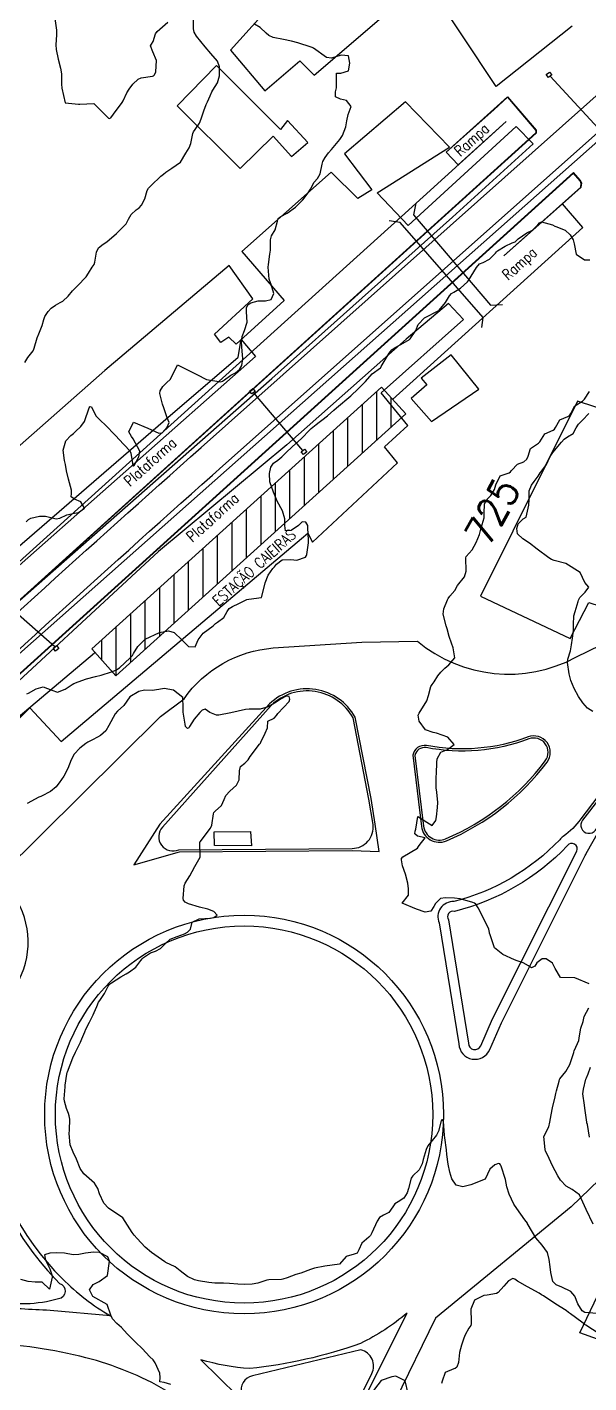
# Model space of a CAD drawing. Header units: metres. Extents: x 318500 to 325275, y 7408834 to 7428799.
# Drawn here: x 320606.3 to 320683.9, y 7414502.5 to 7414689.9 of the extents above; entities that cross this region are included whole.
import ezdxf
from ezdxf.enums import TextEntityAlignment as Align

# ---------------------------------------------------------------- set-up
doc = ezdxf.new("R2010")
doc.units = ezdxf.units.M
doc.header["$MEASUREMENT"] = 0
doc.linetypes.add('CONTINUO', pattern=[0])
doc.layers.get('0').update_dxf_attribs({"color": 45})
for name, color, linetype in [('Area Verde e de Lazer', 93, 'Continuous'), ('Canteiro', 45, 'Continuous'), ('Cotas', 45, 'Continuous'), ('Curvas de Nivel 1m', 11, 'Continuous'), ('Curvas de Nivel 5m', 15, 'Continuous'), ('Edificações', 30, 'Continuous'), ('Estação', 45, 'Continuous'), ('H_EDIFICAÇÃO', 30, 'Continuous'), ('Linha Férrea', 20, 'Continuous'), ('PLATAFORMA', 45, 'Continuous'), ('Pontes_Viadutos_Tubos', 190, 'Continuous'), ('Pórticos', 45, 'Continuous'), ('TEXTO', 45, 'Continuous'), ('VIADUTO', 190, 'Continuous'), ('Vias Primárias', 230, 'Continuous')]:
    doc.layers.add(name, color=color, linetype=linetype)
doc.styles.add('ROMANS', font='romans', dxfattribs={"height": 0.2})
doc.styles.add('Style-STANDARD', font='STANDARD.shx')

# ---------------------------------------------------------------- blocks, each defined once
blk = doc.blocks.new('6AC28D62FED946F112CF5C')
at = {"color": 132, "linetype": 'CONTINUO', "flags": 128}
for points in [[(-2, -1.81), (-2, 4.93)], [(0, 0), (0, 4.02)], [(-4, -3.61), (-4, 3.12)], [(-6, -5.42), (-6, 1.32)], [(-8, -7.23), (-8, -0.49)], [(-10, -9.03), (-10, -2.29)], [(-12, -10.84), (-12, -4.1)], [(-14, -12.65), (-14, -5.91)], [(-16, -14.45), (-16, -7.71)], [(-18, -16.26), (-18, -9.52)], [(-20, -18.06), (-20, -11.33)], [(-24, -21.68), (-24, -14.94)], [(-22, -19.87), (-22, -13.13)], [(-26, -23.48), (-26, -16.75)], [(-28, -25.29), (-28, -18.55)], [(-30, -27.1), (-30, -20.36)], [(-32, -28.9), (-32, -22.17)], [(-34, -30.71), (-34, -23.97)], [(-36, -32.52), (-36, -25.78)], [(-38, -34.32), (-38, -27.58)], [(-40, -32.21), (-40, -29.39)]]:
    blk.add_lwpolyline(points, dxfattribs=at)

msp = doc.modelspace()

# ---------------------------------------------------------------- linework, layer by layer
at = {"layer": 'Area Verde e de Lazer'}
msp.add_circle((320636.25, 7414539.59), 26.07, dxfattribs=at)
at = {"layer": 'Canteiro'}
for points in [[(320685.8, 7414580.29), (320689.85, 7414588.11), (320694.22, 7414596.93), (320695.72, 7414600.53, 0.974986), (320694.58, 7414601.04), (320691.81, 7414595.62), (320688.45, 7414588.55), (320685.39, 7414583.37), (320683.01, 7414580.28, 1.006501), (320684.82, 7414578.91), (320685.8, 7414580.29)], [(320653.5, 7414583.2), (320651.32, 7414594.41, 0.490841), (320640, 7414596.15), (320624.96, 7414579.31, 0.809343), (320627.24, 7414576.19), (320651.18, 7414576.37, 0.44964), (320654.07, 7414579.67), (320653.5, 7414583.2)], [(320659.85, 7414589.23), (320661.05, 7414579.45, 0.498291), (320664.09, 7414577.7, 0.132333), (320677.87, 7414588.47, 0.751007), (320675.59, 7414591.5, -0.13958), (320661.41, 7414590.31, 0.390366), (320659.85, 7414589.23, 0.574169)], [(320670.59, 7414552.84), (320682.21, 7414575.99, 0.951514), (320680.91, 7414576.73, -0.141919), (320665.33, 7414567.67, 0.686979), (320664.49, 7414566.5), (320667.27, 7414549.46, 0.835348), (320668.96, 7414549.1), (320670.59, 7414552.84)], [(320569.14, 7414512.91), (320597.4, 7414539.34, -0.82853), (320599.31, 7414538.72, 0.155221), (320610.75, 7414516.25, -0.788711), (320610.6, 7414514.1, -0.115557), (320601.61, 7414513.77, 0.131907), (320569.83, 7414511.48, -1.059905), (320569.14, 7414512.91, 0.220524)], [(320642.95, 7414481.68), (320650.01, 7414495.92), (320653.91, 7414503.78, 0.478578), (320652.4, 7414507.07), (320637.4, 7414503.48, 0.413642), (320635.89, 7414501.01, -0.224757), (320642.95, 7414481.68, 1.407616)]]:
    msp.add_lwpolyline(points, format="xyb", dxfattribs=at)
at = {"layer": 'Curvas de Nivel 1m', "flags": 128}
for points, elevation in [([(320605.95, 7414643.52), (320606.38, 7414644.21), (320607.09, 7414645.14), (320607.21, 7414645.39), (320607.23, 7414645.5), (320607.68, 7414646.93), (320607.91, 7414647.49), (320608.33, 7414648.67), (320608.56, 7414649.48), (320608.73, 7414649.9), (320609.17, 7414650.57), (320609.59, 7414651.05), (320610.17, 7414651.46), (320610.83, 7414651.81), (320611.19, 7414652.03), (320611.92, 7414652.72), (320612.52, 7414653.43), (320613.22, 7414654.13), (320614.41, 7414655.4), (320614.73, 7414655.9), (320615.25, 7414656.71), (320615.54, 7414657.1), (320615.64, 7414657.39), (320615.88, 7414658.78), (320616.15, 7414659.38), (320616.78, 7414659.89), (320617.3, 7414660.22), (320618.6, 7414661.35), (320618.96, 7414661.7), (320619.32, 7414662.04), (320619.95, 7414662.71), (320620.3, 7414663.33), (320620.67, 7414664), (320621.36, 7414664.65), (320621.74, 7414664.93), (320622.08, 7414665.3), (320622.52, 7414666.16), (320622.87, 7414667.3), (320623.06, 7414667.63), (320623.4, 7414667.99), (320624.76, 7414669.27), (320625.1, 7414669.59), (320625.43, 7414669.86), (320626.26, 7414670.42), (320627.45, 7414671.23), (320628.2, 7414672.49), (320628.68, 7414673.22), (320628.9, 7414673.8), (320629.17, 7414675.21), (320629.28, 7414675.43), (320629.51, 7414675.74), (320630.09, 7414676.63), (320630.31, 7414677.2), (320630.67, 7414678.33), (320631.03, 7414679.19), (320631.2, 7414679.55), (320631.57, 7414680.41), (320631.8, 7414680.95), (320631.93, 7414681.17), (320632.56, 7414682.2), (320632.87, 7414683.16), (320632.87, 7414684.41), (320632.56, 7414685.17), (320631.65, 7414686.27), (320630.86, 7414687.19), (320629.68, 7414688.66), (320629.34, 7414689.21), (320629.25, 7414689.66), (320629.26, 7414691.21)], 722), ([(320610.1, 7414691.07), (320610.33, 7414689.46), (320610.33, 7414688.81), (320610.24, 7414687.46), (320610.3, 7414686.81), (320610.55, 7414685.46), (320610.86, 7414684.21), (320611.02, 7414683.46), (320611.04, 7414682.01), (320611.06, 7414681.46), (320611.55, 7414679.45), (320613.36, 7414679.24), (320613.55, 7414679.23), (320615.48, 7414679.32), (320615.55, 7414679.29), (320617.49, 7414677.37), (320617.53, 7414677.33), (320617.63, 7414677.27), (320617.84, 7414677.37), (320618.57, 7414678.39), (320619.3, 7414679.34), (320619.41, 7414679.48), (320619.56, 7414679.71), (320620.07, 7414680.83), (320620.35, 7414681.33), (320620.9, 7414682.01), (320621.6, 7414682.68), (320622.02, 7414682.89), (320623.61, 7414683.13), (320623.72, 7414683.17), (320623.85, 7414683.29), (320624.05, 7414683.71), (320624.15, 7414685.28), (320623.65, 7414686.5), (320623.3, 7414687.29), (320623.44, 7414687.52), (320623.67, 7414687.9), (320623.99, 7414688.98), (320624.22, 7414689.28), (320625.7, 7414690.56)], 721), ([(320606.14, 7414621.51), (320606.46, 7414621.82), (320606.79, 7414622.01), (320607.98, 7414622.3), (320608.79, 7414622.29), (320610.29, 7414621.95), (320610.79, 7414622.01), (320611.76, 7414622.48), (320612.8, 7414622.7), (320613.39, 7414622.82), (320614.19, 7414623.4), (320613.67, 7414624.26), (320612.82, 7414624.64), (320612.37, 7414624.97), (320612.39, 7414625.43), (320612.39, 7414625.88), (320612.01, 7414627.43), (320611.73, 7414628.58), (320611.56, 7414629.44), (320611.44, 7414629.98), (320611.25, 7414631.44), (320611.64, 7414632.73), (320612.32, 7414633.43), (320612.66, 7414633.71), (320612.95, 7414633.98), (320613.67, 7414634.69), (320614.19, 7414635.4), (320614.84, 7414637.25), (320614.92, 7414637.39), (320614.94, 7414637.44), (320614.99, 7414637.47), (320615.15, 7414637.39), (320615.77, 7414636.18), (320616.54, 7414635.37), (320616.96, 7414635.02), (320618.59, 7414633.35), (320618.93, 7414632.96), (320620.46, 7414631.32), (320620.61, 7414631.01), (320620.87, 7414629.31), (320620.89, 7414629.25), (320620.96, 7414629.24), (320621.04, 7414629.31), (320621.72, 7414630.48), (320621.83, 7414631.3), (320620.94, 7414633), (320620.7, 7414633.31), (320620.32, 7414633.95), (320620.97, 7414635.31), (320622.96, 7414634.44), (320624.45, 7414633.76), (320624.95, 7414633.82), (320625.63, 7414634.58), (320625.88, 7414635.25), (320625.64, 7414635.91), (320625.14, 7414637.26), (320625, 7414637.78), (320624.59, 7414639.27), (320624.66, 7414639.63), (320625.03, 7414640.21), (320625.55, 7414640.74), (320626.08, 7414641.24), (320627.07, 7414643.23), (320629.06, 7414642.21), (320629.72, 7414641.87), (320631.05, 7414641.18), (320633.05, 7414640.87), (320633.26, 7414640.94), (320633.53, 7414641.15), (320634.41, 7414641.78), (320635.07, 7414642.13), (320635.61, 7414642.58), (320635.93, 7414643.12), (320636.07, 7414644.1), (320636, 7414645.12), (320635.91, 7414646.33), (320635.99, 7414647.12), (320636.31, 7414647.94), (320636.69, 7414649.11), (320636.6, 7414650.54), (320636.57, 7414651.11), (320636.79, 7414651.5), (320637.19, 7414651.77), (320638.21, 7414652.07), (320639.2, 7414652.08), (320640, 7414652.26), (320640.37, 7414653.06), (320639.98, 7414654.31), (320639.71, 7414655.07), (320639.59, 7414656.73), (320639.62, 7414657.07), (320639.83, 7414658.52), (320639.88, 7414659.06), (320639.88, 7414660.5), (320640.06, 7414661.06), (320640.53, 7414661.86), (320640.85, 7414663.05), (320640.98, 7414663.42), (320641.35, 7414663.71), (320642.22, 7414664.18), (320643.37, 7414665.02), (320644.37, 7414666.02), (320645.12, 7414666.99), (320645.41, 7414667.51), (320645.95, 7414668.45), (320646.38, 7414668.98), (320646.77, 7414669.63), (320647.05, 7414670.97), (320647.13, 7414671.3), (320647.46, 7414671.88), (320647.93, 7414672.5), (320648.31, 7414672.96), (320649.49, 7414674.37), (320649.86, 7414674.93), (320650.32, 7414676.12), (320650.46, 7414676.93), (320650.65, 7414677.81), (320651.03, 7414678.92), (320650.4, 7414679.76), (320649.57, 7414679.94), (320648.86, 7414680.24), (320648.88, 7414680.95), (320649.03, 7414681.51), (320649.01, 7414682.95), (320649.02, 7414683.55), (320649.62, 7414683.54), (320650.67, 7414683.87), (320650.87, 7414684.92), (320650.66, 7414685.94), (320649.65, 7414686.01), (320648.31, 7414685.62), (320647.65, 7414685.69), (320645.85, 7414686.99), (320645.66, 7414687.08), (320645.53, 7414687.13), (320643.67, 7414687.71), (320642.78, 7414687.93), (320641.68, 7414688.16), (320640.27, 7414688.48), (320639.69, 7414688.75), (320639.31, 7414689.08), (320638.46, 7414689.85), (320637.7, 7414690.3)], 723), ([(320606.25, 7414597.72), (320606.47, 7414597.85), (320607.54, 7414598.42), (320608.48, 7414598.72), (320609.67, 7414598.26), (320610.47, 7414597.96), (320611.53, 7414598.37), (320612.48, 7414599.01), (320612.74, 7414599.16), (320613.33, 7414599.41), (320614.49, 7414599.81), (320615.74, 7414600.14), (320616.5, 7414600.34), (320617.95, 7414600.79), (320618.51, 7414601.01), (320619.02, 7414601.33), (320620.53, 7414602.71), (320620.81, 7414603.03), (320620.97, 7414603.31), (320621.56, 7414604.29), (320622.57, 7414605.29), (320624.58, 7414606.21), (320625.79, 7414606.45), (320626.58, 7414606.22), (320627.66, 7414605.22), (320628.56, 7414604.29), (320629.51, 7414604.24), (320629.92, 7414605.19), (320630.58, 7414606.11), (320631.96, 7414607.16), (320632.3, 7414607.45), (320632.6, 7414607.64), (320633.46, 7414608.29), (320633.92, 7414609.14), (320634.21, 7414609.55), (320634.63, 7414609.8), (320635.54, 7414610.22), (320636.64, 7414610.76), (320636.91, 7414610.84), (320638.65, 7414611.07), (320639.06, 7414612.68), (320639.18, 7414613.07), (320639.6, 7414614.16), (320640.21, 7414615.05), (320640.46, 7414615.3), (320640.71, 7414615.66), (320641.49, 7414616.27), (320642.72, 7414616.29), (320643.53, 7414616.2), (320644.72, 7414616.63), (320644.87, 7414616.84), (320644.91, 7414616.99), (320645.14, 7414618.6), (320645.16, 7414618.99), (320645.08, 7414620.68), (320645.04, 7414620.99), (320644.79, 7414621.47), (320644.29, 7414621.5), (320643.75, 7414621.01), (320642.77, 7414620.33), (320641.99, 7414620.25), (320641.87, 7414621.03), (320641.9, 7414621.93), (320641.57, 7414623.04), (320640.83, 7414624.38), (320640.53, 7414625.05), (320640.3, 7414625.6), (320639.8, 7414627.06), (320639.74, 7414628.19), (320639.95, 7414629.06), (320640.33, 7414629.62), (320640.91, 7414630.06), (320641.47, 7414630.48), (320642.01, 7414631.03), (320642.93, 7414631.93), (320644.13, 7414633), (320644.53, 7414633.41), (320644.95, 7414633.85), (320645.54, 7414634.4), (320646.21, 7414634.98), (320646.64, 7414635.31), (320646.98, 7414635.56), (320647.78, 7414636.17), (320648.66, 7414636.95), (320649, 7414637.25), (320650.98, 7414638.91), (320651, 7414638.93), (320651.02, 7414638.95), (320652.01, 7414639.92), (320653.05, 7414640.89), (320653.97, 7414641.97), (320655.08, 7414642.78), (320655.13, 7414642.81), (320655.15, 7414642.86), (320655.21, 7414642.99), (320656.31, 7414644.84), (320656.66, 7414645.29), (320657.11, 7414645.62), (320657.9, 7414646.04), (320659.13, 7414646.73), (320659.17, 7414646.76), (320659.22, 7414646.81), (320659.96, 7414647.98), (320660.32, 7414648.79), (320661.17, 7414649.73), (320663.14, 7414650.71), (320663.18, 7414650.72), (320663.2, 7414650.73), (320663.22, 7414650.75), (320664.09, 7414651.85), (320664.65, 7414652.74), (320664.89, 7414653.06), (320665.22, 7414653.25), (320666.15, 7414653.79), (320667.12, 7414654.7), (320667.24, 7414654.87), (320668.37, 7414656.68), (320668.78, 7414657.16), (320669.27, 7414657.38), (320670.14, 7414657.8), (320670.98, 7414658.65), (320671.11, 7414658.83), (320671.29, 7414658.98), (320672.31, 7414659.63), (320673.31, 7414660.06), (320673.71, 7414660.22), (320674.12, 7414660.61), (320675.33, 7414661.48), (320676.1, 7414661.81), (320676.82, 7414662.58), (320677.06, 7414662.86), (320677.35, 7414662.96), (320678.89, 7414662.55), (320679.19, 7414662.4), (320679.34, 7414662.33), (320680.63, 7414661.82), (320681.33, 7414661.18), (320681.72, 7414660.51), (320681.86, 7414659.96), (320682.16, 7414658.5), (320683.28, 7414657.73), (320684.03, 7414657.73)], 724), ([(320684.45, 7414595.29), (320683.72, 7414595.74), (320683.06, 7414596.48), (320682.47, 7414597.39), (320681.87, 7414598.5), (320681.41, 7414599.6), (320681.17, 7414600.5), (320680.95, 7414602.09), (320680.99, 7414602.51), (320681.36, 7414603.7), (320681.51, 7414604.5), (320681.63, 7414605.45), (320681.79, 7414606.5), (320681.79, 7414607.31), (320681.83, 7414608.5), (320682.01, 7414609.11), (320682.42, 7414610.49), (320682.46, 7414610.68), (320682.66, 7414611.05), (320683.36, 7414611.78), (320683.87, 7414612.47), (320683.35, 7414613.14), (320682.7, 7414614.49), (320680.72, 7414615.76), (320679.08, 7414616.18), (320678.73, 7414616.31), (320678.36, 7414616.55), (320676.75, 7414617.75), (320675.69, 7414618.58), (320674.77, 7414619.18), (320674.03, 7414619.86), (320673.96, 7414620.6), (320674.13, 7414621.26), (320674.8, 7414621.94), (320675.21, 7414622.18), (320675.31, 7414622.59), (320675.58, 7414623.83), (320675.63, 7414624.58), (320675.64, 7414625.79), (320675.95, 7414626.58), (320676.34, 7414627.1), (320676.88, 7414627.83), (320677.17, 7414628.28), (320677.41, 7414628.56), (320678.03, 7414629.43), (320678.56, 7414630.55), (320678.93, 7414631.11), (320680.12, 7414632.52), (320680.5, 7414632.96), (320680.95, 7414633.27), (320681.74, 7414633.72), (320682.14, 7414634.5), (320682.46, 7414635.01), (320682.99, 7414635.55), (320683.9, 7414636.48)], 726), ([(320684.97, 7414512.07), (320683.34, 7414512.23), (320682.95, 7414512.46), (320682.39, 7414513.44), (320681.95, 7414514.47), (320681.38, 7414515.15), (320680.16, 7414515.72), (320679.39, 7414516.07), (320678.9, 7414516.52), (320678.63, 7414517.74), (320678.54, 7414518.52), (320678.42, 7414519.54), (320678.18, 7414520.53), (320677.46, 7414521.52), (320676.55, 7414522.55), (320675.5, 7414524.34), (320675.43, 7414524.49), (320675.39, 7414524.56), (320675.05, 7414525.03), (320673.93, 7414526.58), (320673.54, 7414527.22), (320672.86, 7414528.6), (320672.56, 7414529.59), (320672.35, 7414530.61), (320671.78, 7414532.45), (320671.7, 7414532.62), (320671.61, 7414532.77), (320671.42, 7414532.82), (320670.92, 7414532.63), (320670.19, 7414532.04), (320669.58, 7414530.64), (320667.57, 7414529.86), (320666.49, 7414529.61), (320665.57, 7414529.85), (320664.96, 7414530.71), (320664.69, 7414531.62), (320664.43, 7414532.71), (320664.28, 7414534.07), (320664.23, 7414534.71), (320663.99, 7414536.39), (320663.94, 7414536.72), (320663.8, 7414538.61), (320663.77, 7414538.72), (320663.69, 7414538.84), (320663.56, 7414538.85), (320663.49, 7414538.72), (320663.12, 7414537.27), (320662.82, 7414536.73), (320661.65, 7414535.27), (320661.41, 7414534.75), (320660.99, 7414533.38), (320660.84, 7414532.76), (320660.43, 7414531.94), (320659.59, 7414531.14), (320659.42, 7414530.95), (320659.35, 7414530.78), (320658.98, 7414529.37), (320658.79, 7414528.79), (320658.32, 7414528.02), (320657.54, 7414527.52), (320657.09, 7414527.25), (320656.81, 7414526.81), (320656.27, 7414526.07), (320655.51, 7414525.68), (320654.98, 7414525.37), (320654.66, 7414524.84), (320653.89, 7414523.26), (320653.7, 7414522.86), (320653.6, 7414522.73), (320653.48, 7414522.65), (320652.52, 7414521.81), (320652.12, 7414520.87), (320651.89, 7414520.43), (320651.44, 7414520.28), (320650.35, 7414519.98), (320649.42, 7414518.91), (320647.42, 7414518.64), (320646, 7414518.37), (320645.41, 7414518.16), (320644.1, 7414517.68), (320643.4, 7414517.46), (320642.2, 7414517.01), (320641.6, 7414516.82), (320641.4, 7414516.79), (320639.69, 7414516.75), (320639.39, 7414516.69), (320638.17, 7414516.28), (320637.39, 7414516.15), (320636.36, 7414516.11), (320635.39, 7414516.15), (320634.25, 7414516.25), (320633.39, 7414516.28), (320632.22, 7414516.3), (320631.39, 7414516.39), (320629.97, 7414516.59), (320629.39, 7414516.74), (320628.42, 7414517.19), (320627.41, 7414517.99), (320626.72, 7414518.52), (320625.42, 7414519.15), (320625.37, 7414519.18), (320625.28, 7414519.23), (320623.44, 7414520.51), (320622.56, 7414521.27), (320621.46, 7414522.45), (320621.08, 7414522.9), (320620.8, 7414523.29), (320619.5, 7414525.31), (320617.52, 7414526.66), (320616.87, 7414527.35), (320616.26, 7414528.64), (320616.02, 7414529.36), (320615.56, 7414530.12), (320614.11, 7414531.38), (320613.59, 7414532.12), (320613.1, 7414533.4), (320612.62, 7414534.41), (320612.2, 7414535.41), (320612.08, 7414536.98), (320612.12, 7414537.41), (320612.16, 7414538.93), (320612.1, 7414539.41), (320612, 7414539.72), (320611.7, 7414540.42), (320611.42, 7414541.42), (320611.4, 7414541.74), (320611.51, 7414543.42), (320611.53, 7414543.64), (320611.77, 7414545.16), (320611.81, 7414545.38), (320611.81, 7414545.42), (320611.83, 7414545.48), (320612.58, 7414547.41), (320612.97, 7414548.23), (320613.56, 7414549.39), (320613.63, 7414549.58), (320613.83, 7414550.06), (320614.23, 7414551), (320614.38, 7414551.38), (320614.87, 7414552.38), (320615.39, 7414553.37), (320615.54, 7414553.7), (320615.89, 7414554.53), (320616.15, 7414555.1), (320616.3, 7414555.36), (320616.94, 7414556.33), (320617.48, 7414557.34), (320617.67, 7414557.6), (320617.93, 7414557.79), (320619.24, 7414558.62), (320619.95, 7414559.03), (320620.43, 7414559.3), (320621.28, 7414559.97), (320621.97, 7414560.86), (320622.15, 7414561.11), (320622.33, 7414561.28), (320623.32, 7414561.94), (320623.99, 7414562.18), (320624.71, 7414562.53), (320625.39, 7414563.24), (320626.02, 7414563.84), (320627.02, 7414564.21), (320628.03, 7414564.59), (320628.45, 7414564.78), (320628.83, 7414565.19), (320629.06, 7414566.18), (320630.05, 7414566.64), (320631.61, 7414566.71), (320632.06, 7414566.84), (320632.52, 7414567.14), (320632.07, 7414567.65), (320631.25, 7414567.99), (320630.08, 7414568.24), (320628.55, 7414568.73), (320628.09, 7414568.96), (320627.89, 7414569.2), (320627.82, 7414569.47), (320627.95, 7414571.2), (320628.12, 7414571.57), (320628.76, 7414572.57), (320629.08, 7414573.19), (320629.44, 7414573.89), (320630.17, 7414575.18), (320630.13, 7414577.18), (320630.15, 7414577.24), (320630.2, 7414577.3), (320631.61, 7414579.16), (320631.79, 7414579.59), (320632.03, 7414581.15), (320632.09, 7414581.32), (320632.26, 7414581.5), (320633.12, 7414582.29), (320633.5, 7414583.14), (320633.75, 7414583.67), (320634.29, 7414584.28), (320635.21, 7414585.12), (320635.57, 7414585.86), (320635.6, 7414587.11), (320635.75, 7414587.69), (320636.35, 7414588.15), (320636.82, 7414588.63), (320637.11, 7414589.09), (320638.38, 7414590.79), (320638.51, 7414590.94), (320638.57, 7414591.07), (320639.16, 7414592.3), (320639.5, 7414593.06), (320639.54, 7414593.94), (320640.43, 7414594.36), (320640.72, 7414594.76), (320640.92, 7414595.04), (320642.46, 7414596.67), (320642.58, 7414597.02), (320642.47, 7414597.37), (320642.08, 7414597.41), (320641.36, 7414597.04), (320640.45, 7414596.45), (320639.56, 7414595.95), (320638.45, 7414595.61), (320636.96, 7414595.61), (320636.44, 7414595.57), (320634.44, 7414595.13), (320632.78, 7414594.8), (320632.43, 7414594.79), (320631.51, 7414595.16), (320630.89, 7414595.62), (320630.44, 7414595.46), (320630.13, 7414595.18), (320629.37, 7414594.25), (320628.72, 7414593.21), (320628.6, 7414593.02), (320628.41, 7414592.97), (320628.15, 7414593.21), (320628.09, 7414593.53), (320627.81, 7414595.22), (320627.81, 7414595.85), (320627.77, 7414597.22), (320626.48, 7414598.25), (320625.23, 7414598.5), (320624.48, 7414598.35), (320623.53, 7414598.21), (320622.47, 7414598.24), (320621.71, 7414598.05), (320620.46, 7414597.31), (320619.64, 7414596.13), (320618.76, 7414595.34), (320618.43, 7414594.98), (320617.57, 7414593.35), (320617.14, 7414592.61), (320616.39, 7414591.98), (320616, 7414591.76), (320615.29, 7414591.38), (320614.68, 7414591.08), (320614.37, 7414590.88), (320613.55, 7414590.21), (320612.78, 7414589.41), (320612.34, 7414588.64), (320611.89, 7414587.42), (320611.36, 7414586.38), (320610.69, 7414585.44), (320610.53, 7414585.2), (320610.29, 7414584.88), (320609.48, 7414584.25), (320608.27, 7414583.6), (320608.18, 7414583.56), (320607.89, 7414583.48), (320606.26, 7414582.58)], 724), ([(320683.98, 7414536.46), (320683.69, 7414538.21), (320683.63, 7414538.46), (320683.61, 7414538.54), (320683.35, 7414540.46), (320683.3, 7414540.89), (320683.08, 7414542.47), (320683.13, 7414543.09), (320683.49, 7414544.46), (320683.57, 7414544.67), (320683.78, 7414545.2), (320684.12, 7414546.13)], 726), ([(320626.14, 7414502.27), (320625.2, 7414502.53), (320624.61, 7414502.65), (320624.64, 7414503.24), (320624.6, 7414503.86), (320623.97, 7414505.25), (320623.67, 7414505.68), (320623.25, 7414506.12), (320622.15, 7414507.27), (320621.27, 7414508.1), (320620.11, 7414509.3), (320619.3, 7414510.16), (320618.68, 7414510.69), (320618.06, 7414511.33), (320617.85, 7414511.87), (320617.34, 7414513.34), (320615.36, 7414514.42), (320614.91, 7414515.37), (320615.38, 7414516.1), (320616.22, 7414516.52), (320617.39, 7414517.34), (320617.67, 7414519.34), (320617.43, 7414519.93), (320616.29, 7414520.5), (320615.44, 7414520.58), (320614.36, 7414520.45), (320613.43, 7414520.25), (320612.62, 7414520.22), (320611.44, 7414520.42), (320610.39, 7414520.48), (320609.43, 7414520.41), (320608.66, 7414520.22), (320608.82, 7414519.45), (320609.4, 7414518.24), (320609.7, 7414517.44), (320609.71, 7414517.12), (320609.37, 7414515.44), (320608.36, 7414516.43), (320607.38, 7414516.44), (320606.42, 7414516.52), (320605.38, 7414516.8)], 723), ([(320685.3, 7414509.28), (320683.45, 7414510.46), (320683.37, 7414510.51), (320683.32, 7414510.55), (320682.9, 7414510.89), (320681.34, 7414512.05), (320681.1, 7414512.24), (320680.76, 7414512.49), (320679.35, 7414513.39), (320677.61, 7414514.54), (320677.37, 7414514.69), (320677.01, 7414514.91), (320675.39, 7414515.78), (320674.02, 7414516.58), (320673.66, 7414516.84), (320673.4, 7414516.92), (320672.78, 7414516.6), (320672.14, 7414515.86), (320671.38, 7414514.98), (320671.14, 7414514.86), (320669.86, 7414514.64), (320669.43, 7414514.58), (320669.37, 7414514.57), (320668.09, 7414513.93), (320667.6, 7414512.67), (320667.64, 7414510.98), (320667.65, 7414510.67), (320667.56, 7414510.43), (320667.31, 7414510.05), (320666.82, 7414509.16), (320666.63, 7414508.68), (320666.27, 7414507.69), (320666.02, 7414506.69), (320665.89, 7414505.33), (320665.64, 7414504.69), (320665.44, 7414504.49), (320665.24, 7414504.42), (320664.02, 7414503.92), (320663.6, 7414502.72), (320663.52, 7414502.4)], 723), ([(320658.93, 7414501.04), (320658.51, 7414502.79), (320657.22, 7414503.44), (320656.68, 7414503.35), (320655.21, 7414502.83), (320653.66, 7414500.85)], 723)]:
    msp.add_lwpolyline(points, dxfattribs=dict(at, elevation=elevation))
at = {"layer": 'Curvas de Nivel 5m', "elevation": 725, "flags": 128}
for points in [[(320683.95, 7414557.65), (320681.96, 7414558.48), (320679.96, 7414558.51), (320679.24, 7414559.78), (320678.88, 7414560.53), (320677.99, 7414561.1), (320677.44, 7414561.1), (320676.68, 7414560.55), (320676.43, 7414560.1), (320675.97, 7414559.89), (320675.55, 7414560.14), (320674.83, 7414560.58), (320673.98, 7414560.83), (320673.63, 7414560.96), (320672, 7414561.73), (320670.83, 7414562.63), (320670.24, 7414564.44), (320670.18, 7414564.65), (320670.15, 7414564.76), (320670.05, 7414565.21), (320669.4, 7414566.66), (320668.61, 7414568.14), (320668.28, 7414568.67), (320668.09, 7414568.82), (320667.86, 7414568.91), (320666.1, 7414569.39), (320665.33, 7414569.48), (320664.1, 7414569.54), (320663.4, 7414569.44), (320662.68, 7414568.74), (320662.48, 7414568.35), (320662.07, 7414567.71), (320661.28, 7414567.55), (320660.08, 7414567.98), (320658.09, 7414568.81), (320658.98, 7414569.92), (320658.99, 7414570.8), (320658.88, 7414571.55), (320658.54, 7414572.8), (320658.16, 7414573.98), (320657.99, 7414574.81), (320658, 7414574.98), (320658.18, 7414575.23), (320659.18, 7414575.79), (320660.19, 7414576.4), (320660.35, 7414576.63), (320660.44, 7414576.78), (320661.29, 7414577.85), (320660.21, 7414578.08), (320659.84, 7414578.41), (320659.9, 7414578.78), (320659.97, 7414579.04), (320660.25, 7414580.78), (320662.23, 7414579.52), (320662.74, 7414580.25), (320662.82, 7414580.74), (320662.98, 7414582.03), (320663.02, 7414582.74), (320662.87, 7414584.17), (320662.81, 7414584.74), (320662.8, 7414586.27), (320662.82, 7414586.75), (320662.87, 7414588.23), (320662.93, 7414588.74), (320663.43, 7414589.68), (320664.37, 7414590.06), (320665.26, 7414590.72), (320664.4, 7414591.76), (320662.85, 7414592.3), (320662.4, 7414592.38), (320661.34, 7414592.77), (320660.43, 7414593.95), (320660.31, 7414594.78), (320660.44, 7414595.07), (320661.51, 7414596.76), (320661.74, 7414597.49), (320662.07, 7414598.76), (320662.23, 7414599.02), (320662.5, 7414599.42), (320663.03, 7414600.23), (320663.44, 7414600.74), (320663.98, 7414601.28), (320664.53, 7414601.73), (320665.35, 7414602.72), (320665.16, 7414604.12), (320664.89, 7414604.73), (320664.58, 7414605.66), (320664.32, 7414606.73), (320664.18, 7414607.16), (320663.78, 7414608.74), (320663.87, 7414609.5), (320664.36, 7414610.73), (320664.44, 7414610.94), (320664.66, 7414611.23), (320665.35, 7414612.04), (320665.75, 7414612.71), (320666.69, 7414613.93), (320666.95, 7414614.7), (320666.9, 7414616.53), (320666.94, 7414616.7), (320667.77, 7414617.66), (320668.32, 7414618.68), (320668.77, 7414619.78), (320668.96, 7414620.48), (320669.01, 7414620.67), (320669.41, 7414622.05), (320669.44, 7414622.66), (320669.49, 7414624), (320669.84, 7414624.66), (320670.33, 7414625.17), (320670.85, 7414625.99), (320671.02, 7414626.65), (320671.62, 7414627.89), (320672.88, 7414628.28), (320673.08, 7414628.43), (320673.22, 7414628.62), (320674.02, 7414629.48), (320674.91, 7414629.8), (320675.34, 7414630.16), (320675.52, 7414630.58), (320675.84, 7414631.67), (320676.94, 7414632.39), (320677.11, 7414632.57), (320677.82, 7414633.7), (320678.96, 7414634.2), (320679.16, 7414634.34), (320679.28, 7414634.54), (320679.9, 7414635.61), (320680.99, 7414636.07), (320681.26, 7414636.24), (320681.42, 7414636.51), (320681.97, 7414637.54), (320683.02, 7414638.21), (320683.28, 7414638.49), (320683.96, 7414639.55)], [(320684.49, 7414524.45), (320683.53, 7414526.46), (320682.59, 7414528.47), (320681.57, 7414529.22), (320680.75, 7414529.67), (320679.96, 7414530.5), (320679.59, 7414531.13), (320678.87, 7414532.52), (320678.16, 7414534), (320677.9, 7414534.54), (320677.85, 7414534.74), (320677.66, 7414536.54), (320678.34, 7414537.87), (320678.51, 7414538.53), (320678.68, 7414539.56), (320678.87, 7414540.52), (320679.24, 7414542.02), (320679.34, 7414542.52), (320679.4, 7414542.86), (320679.77, 7414544.2), (320679.85, 7414544.43), (320679.89, 7414544.51), (320680.73, 7414545.56), (320681.27, 7414546.49), (320681.82, 7414548.15), (320681.88, 7414548.42), (320681.9, 7414548.48), (320682.5, 7414549.82), (320682.58, 7414550.47), (320682.79, 7414551.55), (320683.1, 7414552.47), (320683.23, 7414553.12), (320683.9, 7414554.34)]]:
    msp.add_lwpolyline(points, dxfattribs=at)
at = {"layer": 'Edificações'}
for points in [[(320655.9, 7414691.77), (320649.12, 7414699.96), (320638.65, 7414691.44), (320634.38, 7414686.72), (320639.1, 7414681.11), (320643.94, 7414685.24), (320645.95, 7414683.24), (320655.9, 7414691.77)], [(320641.27, 7414675.75), (320632.42, 7414684.59), (320627.02, 7414679), (320635.71, 7414670.36), (320640.29, 7414674.82), (320642.81, 7414672.02), (320645.04, 7414673.93), (320642.24, 7414676.97), (320641.27, 7414675.75)], [(320692.31, 7414646.61), (320686.97, 7414636.65), (320682.33, 7414638.19), (320668.91, 7414611.22), (320681.3, 7414605.38), (320683.88, 7414610.36), (320689.73, 7414608.47), (320705.55, 7414639.39), (320692.31, 7414646.61)], [(320637.28, 7414576.73), (320632.16, 7414576.77), (320632.11, 7414578.66), (320637.14, 7414578.69), (320637.28, 7414576.73)], [(320698.6, 7414498.58), (320693.74, 7414501.26), (320694.87, 7414505.06), (320682.63, 7414509.43), (320686.11, 7414516.66), (320696.41, 7414512.7), (320697.95, 7414515.53), (320700.22, 7414514.56), (320700.79, 7414517.31), (320691.14, 7414526.96), (320691.54, 7414528.5), (320701.68, 7414538.95), (320716.44, 7414524.28), (320705.1, 7414514.24), (320704.85, 7414509.2), (320707.93, 7414507.9), (320698.6, 7414498.58)]]:
    msp.add_lwpolyline(points, close=True, dxfattribs=at)
at = {"layer": 'Estação'}
for points in [[(320676.19, 7414673.74), (320673.83, 7414676.18), (320658.93, 7414662.49), (320654.63, 7414666.99), (320664.65, 7414673.3), (320658.56, 7414679.59), (320650.12, 7414672.36), (320653.89, 7414667.42), (320651.95, 7414666.21), (320648.28, 7414669.83), (320635.94, 7414658.87), (320641.81, 7414652.11), (320635.15, 7414646.08), (320634.16, 7414647.03), (320633.05, 7414646.29), (320632.16, 7414647.44), (320637.46, 7414652.32), (320634.21, 7414656.93), (320616.99, 7414642.45), (320603.76, 7414630.73)], [(320558.32, 7414564.91), (320571.53, 7414576.86), (320605.28, 7414610.68), (320640.07, 7414641.31), (320665.06, 7414663.64), (320676.19, 7414673.74)], [(320534.42, 7414530.76), (320536.34, 7414528.77), (320562.47, 7414553.11), (320576.97, 7414566.41), (320606.66, 7414595.81), (320610.96, 7414591.17), (320644.2, 7414619.23), (320645.08, 7414619.97), (320645.72, 7414618.69), (320657.45, 7414629.69), (320655.66, 7414631.9), (320658.88, 7414634.82), (320655.21, 7414639.36), (320666.55, 7414649.49), (320664.48, 7414651.71), (320658.64, 7414646.78), (320642.14, 7414632.16), (320624.44, 7414617.43), (320598.83, 7414593.75), (320573.46, 7414567.01), (320561.91, 7414556.52), (320548.71, 7414544.17), (320534.42, 7414530.76)], [(320600.08, 7414613.79), (320625.05, 7414635.39), (320635.45, 7414644.26), (320635.85, 7414646.71), (320637.81, 7414644.37), (320601.97, 7414612.67)], [(320668.69, 7414639.84), (320664.85, 7414644.58), (320660.71, 7414641.39), (320661.49, 7414640.45), (320659.35, 7414638.55), (320662.13, 7414635.38), (320668.69, 7414639.84)]]:
    msp.add_lwpolyline(points, dxfattribs=at)
at = {"layer": 'Linha Férrea'}
for points in [[(320223.39, 7414139.11, -0.076005), (320320.44, 7414312, -0.027328), (320414.07, 7414419.91, -0.009752), (320494.14, 7414502.31), (320539.58, 7414547.56, -0.011191), (320630.31, 7414631.79), (320756.6, 7414744.3), (320803.26, 7414786.66, 0.019521), (320844.17, 7414825.78, 0.046857), (320912.06, 7414907.56, 0.028693), (320959.44, 7414990.44), (320996.91, 7415059.89, -0.026975), (321044.53, 7415137.19, -0.050883), (321124.04, 7415226.54, -0.025562), (321181.81, 7415273.24, -0.010464), (321204.93, 7415290.01), (321276, 7415340.1, 0.037465), (321348.3, 7415399.17, 0.070178), (321431.57, 7415506.43, 0.032105), (321468.49, 7415582.4, 0.011032), (321478.31, 7415606.63)], [(320241.05, 7414171.32, -0.059467), (320320.45, 7414305.19), (320344.43, 7414335.6, -0.01773), (320382.82, 7414380.15), (320405.48, 7414405.16, -0.004312), (320469.58, 7414472.04, 0.00127), (320499.63, 7414502.17), (320512.9, 7414515.04), (320542.51, 7414544.71, -0.011757), (320633.32, 7414629.25), (320777.07, 7414757.12, 0.012969)]]:
    msp.add_lwpolyline(points, format="xyb", dxfattribs=at)
msp.add_lwpolyline([(320599.81, 7414598.55), (320710.61, 7414696.73)], dxfattribs=at)
at = {"layer": 'PLATAFORMA', "linetype": 'CONTINUO'}
for points in [[(320664.19, 7414672.62, 723.33), (320672.63, 7414680.26, 723.38), (320672.63, 7414680.19, 724.55)], [(320664.19, 7414672.62, 723.33), (320670.77, 7414678.47, 724.54), (320672.63, 7414680.19, 724.55)], [(320672.63, 7414680.26, 723.38), (320676.61, 7414675.63, 723.35), (320676.56, 7414675.62, 724.53)], [(320672.63, 7414680.19, 724.55), (320676.56, 7414675.62, 724.53), (320676.56, 7414675.29, 724.53)], [(320498.03, 7414514.85, 724.93), (320516.56, 7414533.3, 724.78), (320529.26, 7414545.6, 724.74), (320542.54, 7414558.34, 724.71), (320556.18, 7414571.09, 724.68), (320569.38, 7414583.41, 724.61), (320586.12, 7414598.79, 724.53), (320658.01, 7414663.73, 724.57), (320672.45, 7414676.85, 724.54)], [(320664.19, 7414672.62, 723.33), (320665.81, 7414670.87, 723.32), (320672.45, 7414676.85, 724.54)], [(320500.91, 7414512.14, 724.94), (320519.33, 7414530.49, 724.78), (320532, 7414542.75, 724.74), (320545.26, 7414555.47, 724.71), (320558.88, 7414568.2, 724.68), (320572.06, 7414580.51, 724.61), (320588.8, 7414595.88, 724.53), (320676.56, 7414675.29, 724.53)], [(320676.59, 7414675.25, 723.35), (320588.83, 7414595.84, 723.35), (320572.1, 7414580.47, 723.35), (320558.91, 7414568.16, 723.35), (320545.29, 7414555.43, 723.35), (320532.03, 7414542.72, 723.35), (320519.36, 7414530.45, 723.35), (320500.91, 7414512.08, 723.58), (320500.91, 7414512.14, 724.94)], [(320676.61, 7414675.63, 723.35), (320676.59, 7414675.25, 723.35), (320676.56, 7414675.29, 724.53)], [(320681.75, 7414669.7, 724.54), (320681.75, 7414669.78, 723.37), (320594.13, 7414590.51, 723.37), (320577.19, 7414575, 723.37), (320564.07, 7414562.71, 723.37), (320550.26, 7414549.66, 723.37), (320537.01, 7414536.93, 723.37), (320525.27, 7414525.59, 723.37), (320506.1, 7414506.64, 723.53)], [(320681.75, 7414669.7, 724.54), (320594.17, 7414590.46, 724.48), (320577.23, 7414574.96, 724.54), (320564.1, 7414562.66, 724.6), (320550.3, 7414549.62, 724.68), (320537.05, 7414536.88, 724.73), (320525.31, 7414525.55, 724.75), (320506.14, 7414506.63, 724.77)], [(320672.14, 7414658.3, 724.51), (320682.76, 7414667.78, 724.57), (320682.82, 7414668.3, 724.57), (320682.67, 7414668.67, 724.57), (320681.75, 7414669.7, 724.54)], [(320656.78, 7414638.43, 724.36), (320683.07, 7414662.18, 723.68), (320680.24, 7414665.45, 723.55), (320672.14, 7414658.3, 724.51)], [(320508.87, 7414503.89, 724.87), (320528.01, 7414522.78, 724.75), (320539.74, 7414534.1, 724.73), (320552.97, 7414546.82, 724.68), (320566.76, 7414559.84, 724.6), (320579.86, 7414572.12, 724.54), (320596.77, 7414587.6, 724.48), (320615.56, 7414603.43, 724.52)]]:
    msp.add_polyline3d(points, dxfattribs=at)
msp.add_polyline3d([(320618.54, 7414600.25, 724.5), (320615.19, 7414603.96, 724.5), (320655.24, 7414640.13, 724.36), (320658.59, 7414636.42, 724.36)], close=True, dxfattribs=at)
at = {"layer": 'Pontes_Viadutos_Tubos'}
for points in [[(320660, 7414665.55), (320659.67, 7414663.96), (320670.28, 7414651.44), (320671.98, 7414651.54)], [(320669.12, 7414648.38), (320669.29, 7414649.76), (320657.8, 7414662.91), (320656.31, 7414663.13)]]:
    msp.add_lwpolyline(points, dxfattribs=at)
at = {"layer": 'Pórticos'}
for points in [[(320678, 7414683.34), (320678.46, 7414683.69), (320678.76, 7414683.29), (320678.3, 7414682.94)], [(320637, 7414639.59), (320637.46, 7414639.94), (320637.76, 7414639.55), (320637.3, 7414639.19)], [(320644.15, 7414631.21), (320644.61, 7414631.56), (320644.91, 7414631.17), (320644.45, 7414630.82)], [(320609.87, 7414604.06), (320610.33, 7414604.41), (320610.64, 7414604.01), (320610.18, 7414603.66)]]:
    msp.add_lwpolyline(points, close=True, dxfattribs=at)
for points in [[(320686.26, 7414674.71), (320678.53, 7414683.12)], [(320644.38, 7414631.39), (320637.53, 7414639.37)], [(320610.1, 7414604.23), (320602.72, 7414610.73)]]:
    msp.add_lwpolyline(points, dxfattribs=at)
at = {"layer": 'VIADUTO', "linetype": 'CONTINUO'}
msp.add_polyline3d([(320680.24, 7414665.45, 723.55), (320682.84, 7414667.77, 723.43), (320682.9, 7414668.31, 723.43), (320682.74, 7414668.69, 723.43), (320681.75, 7414669.78, 723.37)], dxfattribs=at)
at = {"layer": 'Vias Primárias'}
for points in [[(320591.99, 7414700.36), (320592.04, 7414679.24), (320591.87, 7414658.12), (320591.59, 7414634.11), (320591.53, 7414613.62), (320591.59, 7414591.6), (320590.91, 7414568.27), (320591.53, 7414543), (320591.82, 7414519.85), (320591.93, 7414499.99), (320592.31, 7414482.35), (320596.32, 7414473.5), (320596.38, 7414468.18, 0.125306), (320601.31, 7414459.54, 0.19403), (320611.42, 7414455.04, 0.124356), (320621.74, 7414457.27, 0.160894), (320626.04, 7414461.51), (320634.59, 7414478.19), (320635.51, 7414480.84, 0.077148), (320635.35, 7414488.96, 0.082959), (320634.01, 7414492.74, 0.136234), (320625.46, 7414501.46, 0.06841), (320614.4, 7414505.97, 0.053421), (320600.49, 7414507.99)], [(320555.6, 7414377.45), (320542.07, 7414385.31), (320523.29, 7414395.82), (320518.26, 7414399.09, -0.149914), (320502.92, 7414417.44, -0.087869), (320499.01, 7414434.65, -0.123612), (320501.75, 7414448.32, -0.090081), (320512.95, 7414467.76), (320528.02, 7414482.27), (320543.9, 7414497.78), (320556.39, 7414509.8), (320570.77, 7414523.71), (320599.61, 7414550.07), (320604.33, 7414556.81, 0.288066), (320604.93, 7414569.1), (320602.74, 7414572.83), (320624.7, 7414594.61), (320627.95, 7414597.07, -0.223034), (320640.28, 7414604.08), (320652.51, 7414604.88), (320660.2, 7414605.02, 0.305056), (320682.11, 7414602.79), (320689.1, 7414606.23)], [(320685.14, 7414583.53), (320682.77, 7414580.46, -0.087782), (320680.34, 7414578.03, 0.078214), (320679.88, 7414577.58, -0.139067), (320665.25, 7414569.02, 0.559382), (320663.21, 7414566.07), (320665.94, 7414549.34, 0.802355), (320670.19, 7414548.58), (320671.8, 7414552.28), (320683.4, 7414575.39, 0.036534), (320683.52, 7414575.67), (320686.06, 7414580.14)], [(320698.31, 7414543.08), (320681.45, 7414526.84), (320662.68, 7414511.43), (320657.13, 7414500), (320650.01, 7414485.41), (320638.06, 7414460.02), (320627.45, 7414438.3), (320619.81, 7414422.25), (320615.07, 7414411.05, 0.075767), (320610.05, 7414391.33, 0.100718), (320609.97, 7414361.05), (320615.11, 7414332.39)]]:
    msp.add_lwpolyline(points, format="xyb", dxfattribs=at)
msp.add_lwpolyline([(320681.6, 7414690.01), (320671.07, 7414681.68), (320661.49, 7414696.15)], dxfattribs=at)
for points in [[(320653.79, 7414583.25), (320651.6, 7414594.51, 0.493325), (320639.78, 7414596.35), (320624.59, 7414579.73), (320621.01, 7414574.11), (320627.31, 7414575.89), (320651.18, 7414576.07), (320654.91, 7414575.93), (320654.37, 7414579.72)], [(320659.55, 7414589.24), (320660.75, 7414579.42, 0.498291), (320664.2, 7414577.42, 0.132333), (320678.11, 7414588.29, 0.751007), (320675.49, 7414591.78, -0.139656), (320661.46, 7414590.6, 0.40109)], [(320568.72, 7414513.53), (320596.82, 7414539.8, -0.03986), (320601, 7414543.08, 0.082095), (320600.55, 7414538.81, 0.174278), (320611.17, 7414516.88, 0.066449), (320617.79, 7414511.76), (320609.45, 7414512.52, -0.01477), (320601.47, 7414513.04, 0.131683), (320570.12, 7414510.79, 0.045383), (320559.4, 7414503.79, -0.016637)], [(320641.58, 7414477.58), (320650.55, 7414495.65), (320654.45, 7414503.51), (320658.77, 7414512.15, -0.064246), (320652.33, 7414507.95, -0.059486), (320637.05, 7414504.47, -0.056688), (320630.29, 7414505.7), (320635.35, 7414500.7, -0.274506)]]:
    msp.add_lwpolyline(points, format="xyb", close=True, dxfattribs=at)
msp.add_circle((320636.25, 7414539.59), 27.55, dxfattribs=at)

# ---------------------------------------------------------------- block references
at = {"layer": 'H_EDIFICAÇÃO'}
msp.add_blockref('6AC28D62FED946F112CF5C', (320656.59, 7414634.61), dxfattribs=at)

# ---------------------------------------------------------------- texts
at = {"layer": 'Cotas', "style": 'Style-STANDARD'}
msp.add_text('725', height=4, rotation=61.0296, dxfattribs=at).set_placement((320670.57, 7414622.94, 725), align=Align.MIDDLE_CENTER)
at = {"layer": 'TEXTO', "style": 'ROMANS', "width": 0.8}
for s, p in [('Rampa', (320666.14, 7414671.93)), ('Rampa', (320672.74, 7414654.81)), ('Plataforma', (320620.49, 7414626.3)), ('Plataforma', (320629.11, 7414618.63)), ('ESTAÇÃO CAIEIRAS', (320632.74, 7414609.77))]:
    msp.add_text(s, height=1.5, rotation=42, dxfattribs=at).set_placement(p)

doc.saveas('drawing.dxf')
